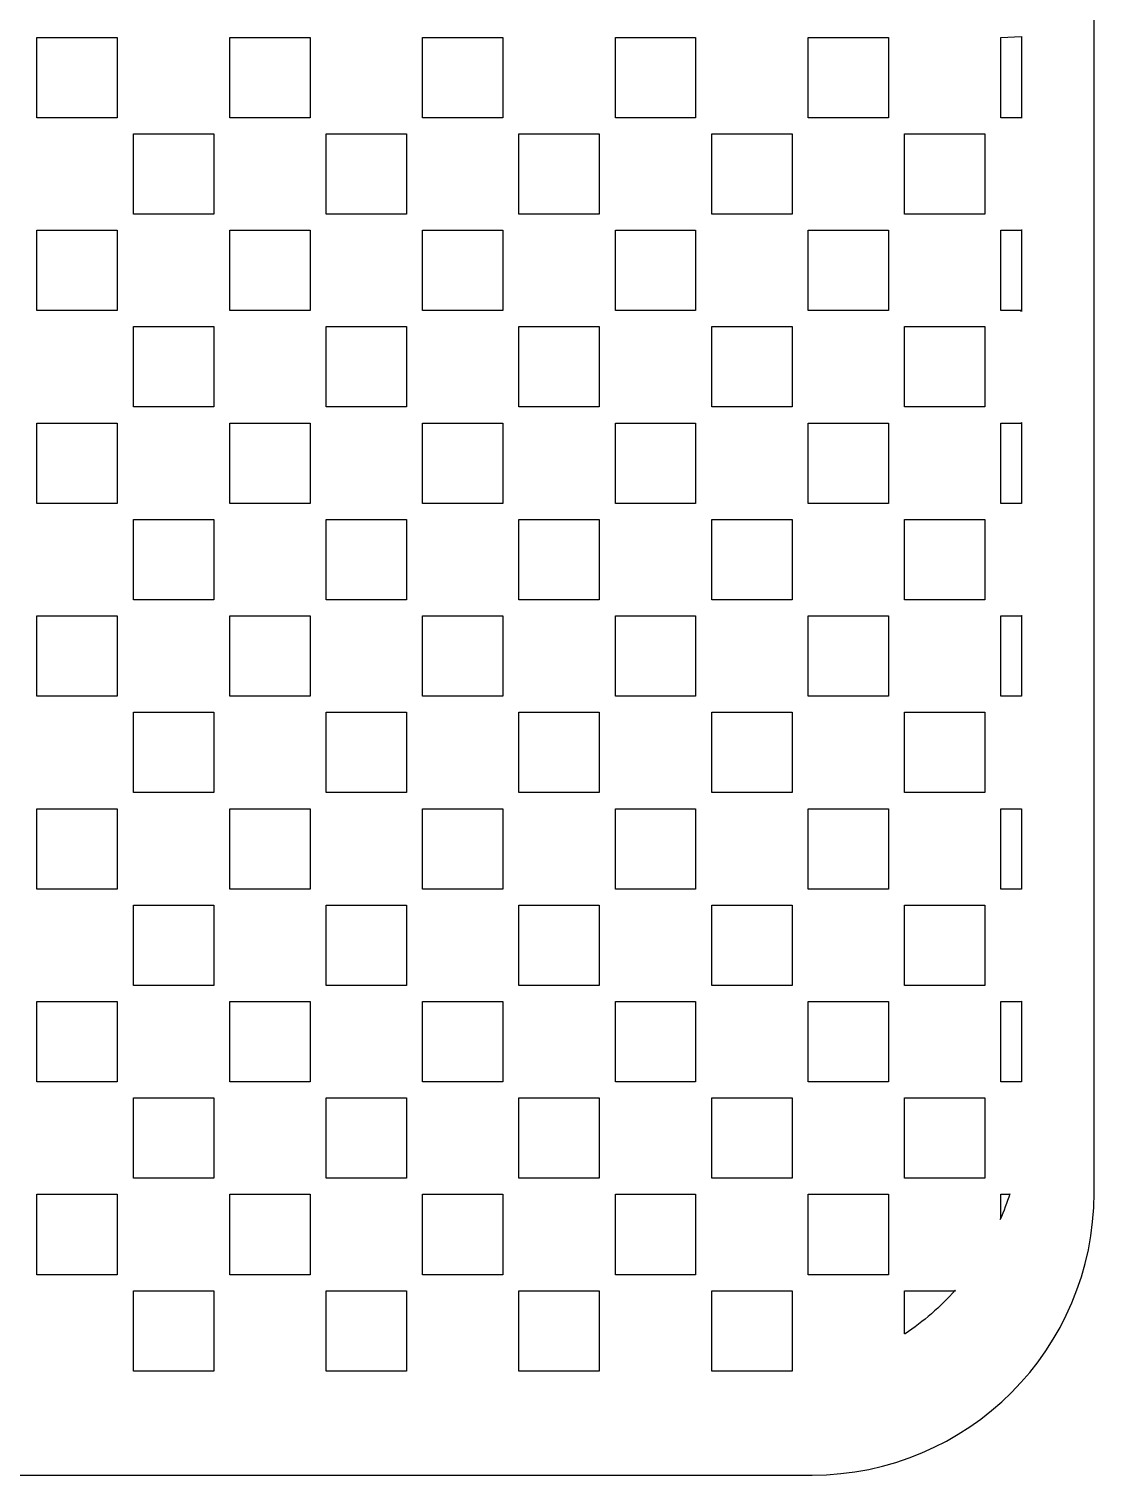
# Model space of a CAD drawing. Header units: centimetres. Extents: x -5.8 to 6.7, y -7.9 to 8.8.
# Drawn here: x 0.4 to 6.72, y -7.92 to 0.65 of the extents above; entities that cross this region are included whole.
import ezdxf

# ---------------------------------------------------------------- set-up
doc = ezdxf.new("R2010")
doc.units = ezdxf.units.CM
doc.header["$MEASUREMENT"] = 0
doc.layers.add('Camada 1', color=7, linetype='Continuous')

msp = doc.modelspace()

# ---------------------------------------------------------------- linework, layer by layer
at = {"layer": 'Camada 1'}
for points, knots in [([(6.71936, -6.24634), (6.71936, -7.16979), (5.97069, -7.91848), (5.04722, -7.91848), (5.04722, -7.91848), (5.04722, -7.91848), (-4.14972, -7.91848), (-4.14972, -7.91848), (-4.14972, -7.91848), (-5.0732, -7.91848), (-5.82189, -7.16979), (-5.82189, -6.24634), (-5.82189, -6.24634), (-5.82189, -6.24634), (-5.82189, 7.13105), (-5.82189, 7.13105), (-5.82189, 7.13105), (-5.82189, 8.05455), (-5.07322, 8.80322), (-4.14972, 8.80322), (-4.14972, 8.80322), (-4.14972, 8.80322), (5.04722, 8.80322), (5.04722, 8.80322), (5.04722, 8.80322), (5.9707, 8.80322), (6.71936, 8.05458), (6.71936, 7.13105), (6.71936, 7.13105), (6.71936, 7.13105), (6.71936, -6.24634), (6.71936, -6.24634)], [0, 0, 0, 0, 0.1111111, 0.1111111, 0.1111111, 0.1111111, 0.2222222, 0.2222222, 0.2222222, 0.2222222, 0.3333333, 0.3333333, 0.3333333, 0.3333333, 0.4444444, 0.4444444, 0.4444444, 0.4444444, 0.5555556, 0.5555556, 0.5555556, 0.5555556, 0.6666667, 0.6666667, 0.6666667, 0.6666667, 0.7777778, 0.7777778, 0.7777778, 0.7777778, 1, 1, 1, 1]), ([(0.92826, 0.60375), (0.92826, 0.60375), (0.45201, 0.60375), (0.45201, 0.60375), (0.45201, 0.60375), (0.45201, 0.60375), (0.45201, 0.1275), (0.45201, 0.1275), (0.45201, 0.1275), (0.45201, 0.1275), (0.92826, 0.1275), (0.92826, 0.1275), (0.92826, 0.1275), (0.92826, 0.1275), (0.92826, 0.60375), (0.92826, 0.60375)], [0, 0, 0, 0, 0.2, 0.2, 0.2, 0.2, 0.4, 0.4, 0.4, 0.4, 0.6, 0.6, 0.6, 0.6, 1, 1, 1, 1]), ([(2.07126, 0.60375), (2.07126, 0.60375), (1.59501, 0.60375), (1.59501, 0.60375), (1.59501, 0.60375), (1.59501, 0.60375), (1.59501, 0.1275), (1.59501, 0.1275), (1.59501, 0.1275), (1.59501, 0.1275), (2.07126, 0.1275), (2.07126, 0.1275), (2.07126, 0.1275), (2.07126, 0.1275), (2.07126, 0.60375), (2.07126, 0.60375)], [0, 0, 0, 0, 0.2, 0.2, 0.2, 0.2, 0.4, 0.4, 0.4, 0.4, 0.6, 0.6, 0.6, 0.6, 1, 1, 1, 1]), ([(3.21426, 0.60375), (3.21426, 0.60375), (2.73801, 0.60375), (2.73801, 0.60375), (2.73801, 0.60375), (2.73801, 0.60375), (2.73801, 0.1275), (2.73801, 0.1275), (2.73801, 0.1275), (2.73801, 0.1275), (3.21426, 0.1275), (3.21426, 0.1275), (3.21426, 0.1275), (3.21426, 0.1275), (3.21426, 0.60375), (3.21426, 0.60375)], [0, 0, 0, 0, 0.2, 0.2, 0.2, 0.2, 0.4, 0.4, 0.4, 0.4, 0.6, 0.6, 0.6, 0.6, 1, 1, 1, 1]), ([(4.35729, 0.60375), (4.35729, 0.60375), (3.88104, 0.60375), (3.88104, 0.60375), (3.88104, 0.60375), (3.88104, 0.60375), (3.88104, 0.1275), (3.88104, 0.1275), (3.88104, 0.1275), (3.88104, 0.1275), (4.35729, 0.1275), (4.35729, 0.1275), (4.35729, 0.1275), (4.35729, 0.1275), (4.35729, 0.60375), (4.35729, 0.60375)], [0, 0, 0, 0, 0.2, 0.2, 0.2, 0.2, 0.4, 0.4, 0.4, 0.4, 0.6, 0.6, 0.6, 0.6, 1, 1, 1, 1]), ([(5.50029, 0.60375), (5.50029, 0.60375), (5.02404, 0.60375), (5.02404, 0.60375), (5.02404, 0.60375), (5.02404, 0.60375), (5.02404, 0.1275), (5.02404, 0.1275), (5.02404, 0.1275), (5.02404, 0.1275), (5.50029, 0.1275), (5.50029, 0.1275), (5.50029, 0.1275), (5.50029, 0.1275), (5.50029, 0.60375), (5.50029, 0.60375)], [0, 0, 0, 0, 0.2, 0.2, 0.2, 0.2, 0.4, 0.4, 0.4, 0.4, 0.6, 0.6, 0.6, 0.6, 1, 1, 1, 1]), ([(6.28941, 0.12502), (6.28941, 0.12502), (6.28941, 0.6091), (6.28941, 0.6091), (6.28941, 0.6091), (6.28941, 0.6091), (6.28941, 0.6091), (6.28941, 0.6091), (6.28941, 0.6091), (6.28941, 0.6091), (6.16704, 0.60376), (6.16704, 0.60376), (6.16704, 0.60376), (6.16704, 0.60376), (6.16704, 0.12751), (6.16704, 0.12751), (6.16704, 0.12751), (6.16704, 0.12751), (6.28941, 0.1275), (6.28941, 0.1275), (6.28941, 0.1275), (6.28941, 0.1275), (6.28941, 0.12502), (6.28941, 0.12502)], [0, 0, 0, 0, 0.1428571, 0.1428571, 0.1428571, 0.1428571, 0.2857143, 0.2857143, 0.2857143, 0.2857143, 0.4285714, 0.4285714, 0.4285714, 0.4285714, 0.5714286, 0.5714286, 0.5714286, 0.5714286, 0.7142857, 0.7142857, 0.7142857, 0.7142857, 1, 1, 1, 1]), ([(1.49976, 0.03225), (1.49976, 0.03225), (1.02351, 0.03225), (1.02351, 0.03225), (1.02351, 0.03225), (1.02351, 0.03225), (1.02351, -0.444), (1.02351, -0.444), (1.02351, -0.444), (1.02351, -0.444), (1.49976, -0.444), (1.49976, -0.444), (1.49976, -0.444), (1.49976, -0.444), (1.49976, 0.03225), (1.49976, 0.03225)], [0, 0, 0, 0, 0.2, 0.2, 0.2, 0.2, 0.4, 0.4, 0.4, 0.4, 0.6, 0.6, 0.6, 0.6, 1, 1, 1, 1]), ([(2.64276, 0.03225), (2.64276, 0.03225), (2.16651, 0.03225), (2.16651, 0.03225), (2.16651, 0.03225), (2.16651, 0.03225), (2.16651, -0.444), (2.16651, -0.444), (2.16651, -0.444), (2.16651, -0.444), (2.64276, -0.444), (2.64276, -0.444), (2.64276, -0.444), (2.64276, -0.444), (2.64276, 0.03225), (2.64276, 0.03225)], [0, 0, 0, 0, 0.2, 0.2, 0.2, 0.2, 0.4, 0.4, 0.4, 0.4, 0.6, 0.6, 0.6, 0.6, 1, 1, 1, 1]), ([(3.78576, 0.03225), (3.78576, 0.03225), (3.30951, 0.03225), (3.30951, 0.03225), (3.30951, 0.03225), (3.30951, 0.03225), (3.30951, -0.444), (3.30951, -0.444), (3.30951, -0.444), (3.30951, -0.444), (3.78576, -0.444), (3.78576, -0.444), (3.78576, -0.444), (3.78576, -0.444), (3.78576, 0.03225), (3.78576, 0.03225)], [0, 0, 0, 0, 0.2, 0.2, 0.2, 0.2, 0.4, 0.4, 0.4, 0.4, 0.6, 0.6, 0.6, 0.6, 1, 1, 1, 1]), ([(4.92876, 0.03225), (4.92876, 0.03225), (4.45251, 0.03225), (4.45251, 0.03225), (4.45251, 0.03225), (4.45251, 0.03225), (4.45251, -0.444), (4.45251, -0.444), (4.45251, -0.444), (4.45251, -0.444), (4.92876, -0.444), (4.92876, -0.444), (4.92876, -0.444), (4.92876, -0.444), (4.92876, 0.03225), (4.92876, 0.03225)], [0, 0, 0, 0, 0.2, 0.2, 0.2, 0.2, 0.4, 0.4, 0.4, 0.4, 0.6, 0.6, 0.6, 0.6, 1, 1, 1, 1]), ([(6.07176, 0.03225), (6.07176, 0.03225), (5.59551, 0.03225), (5.59551, 0.03225), (5.59551, 0.03225), (5.59551, 0.03225), (5.59551, -0.444), (5.59551, -0.444), (5.59551, -0.444), (5.59551, -0.444), (6.07176, -0.444), (6.07176, -0.444), (6.07176, -0.444), (6.07176, -0.444), (6.07176, 0.03225), (6.07176, 0.03225)], [0, 0, 0, 0, 0.2, 0.2, 0.2, 0.2, 0.4, 0.4, 0.4, 0.4, 0.6, 0.6, 0.6, 0.6, 1, 1, 1, 1]), ([(0.92826, -0.53925), (0.92826, -0.53925), (0.45201, -0.53925), (0.45201, -0.53925), (0.45201, -0.53925), (0.45201, -0.53925), (0.45201, -1.0155), (0.45201, -1.0155), (0.45201, -1.0155), (0.45201, -1.0155), (0.92826, -1.0155), (0.92826, -1.0155), (0.92826, -1.0155), (0.92826, -1.0155), (0.92826, -0.53925), (0.92826, -0.53925)], [0, 0, 0, 0, 0.2, 0.2, 0.2, 0.2, 0.4, 0.4, 0.4, 0.4, 0.6, 0.6, 0.6, 0.6, 1, 1, 1, 1]), ([(2.07126, -0.53925), (2.07126, -0.53925), (1.59501, -0.53925), (1.59501, -0.53925), (1.59501, -0.53925), (1.59501, -0.53925), (1.59501, -1.0155), (1.59501, -1.0155), (1.59501, -1.0155), (1.59501, -1.0155), (2.07126, -1.0155), (2.07126, -1.0155), (2.07126, -1.0155), (2.07126, -1.0155), (2.07126, -0.53925), (2.07126, -0.53925)], [0, 0, 0, 0, 0.2, 0.2, 0.2, 0.2, 0.4, 0.4, 0.4, 0.4, 0.6, 0.6, 0.6, 0.6, 1, 1, 1, 1]), ([(3.21426, -0.53925), (3.21426, -0.53925), (2.73801, -0.53925), (2.73801, -0.53925), (2.73801, -0.53925), (2.73801, -0.53925), (2.73801, -1.0155), (2.73801, -1.0155), (2.73801, -1.0155), (2.73801, -1.0155), (3.21426, -1.0155), (3.21426, -1.0155), (3.21426, -1.0155), (3.21426, -1.0155), (3.21426, -0.53925), (3.21426, -0.53925)], [0, 0, 0, 0, 0.2, 0.2, 0.2, 0.2, 0.4, 0.4, 0.4, 0.4, 0.6, 0.6, 0.6, 0.6, 1, 1, 1, 1]), ([(4.35729, -0.53925), (4.35729, -0.53925), (3.88104, -0.53925), (3.88104, -0.53925), (3.88104, -0.53925), (3.88104, -0.53925), (3.88104, -1.0155), (3.88104, -1.0155), (3.88104, -1.0155), (3.88104, -1.0155), (4.35729, -1.0155), (4.35729, -1.0155), (4.35729, -1.0155), (4.35729, -1.0155), (4.35729, -0.53925), (4.35729, -0.53925)], [0, 0, 0, 0, 0.2, 0.2, 0.2, 0.2, 0.4, 0.4, 0.4, 0.4, 0.6, 0.6, 0.6, 0.6, 1, 1, 1, 1]), ([(5.50029, -0.53925), (5.50029, -0.53925), (5.02404, -0.53925), (5.02404, -0.53925), (5.02404, -0.53925), (5.02404, -0.53925), (5.02404, -1.0155), (5.02404, -1.0155), (5.02404, -1.0155), (5.02404, -1.0155), (5.50029, -1.0155), (5.50029, -1.0155), (5.50029, -1.0155), (5.50029, -1.0155), (5.50029, -0.53925), (5.50029, -0.53925)], [0, 0, 0, 0, 0.2, 0.2, 0.2, 0.2, 0.4, 0.4, 0.4, 0.4, 0.6, 0.6, 0.6, 0.6, 1, 1, 1, 1]), ([(6.28941, -1.02164), (6.28941, -1.02164), (6.28941, -0.53925), (6.28941, -0.53925), (6.28941, -0.53925), (6.28941, -0.53925), (6.29293, -0.53925), (6.29293, -0.53925), (6.29293, -0.53925), (6.29293, -0.53925), (6.16704, -0.53925), (6.16704, -0.53925), (6.16704, -0.53925), (6.16704, -0.53925), (6.16704, -1.0155), (6.16704, -1.0155), (6.16704, -1.0155), (6.16704, -1.0155), (6.28589, -1.0155), (6.28589, -1.0155), (6.28589, -1.0155), (6.28589, -1.0155), (6.28941, -1.02164), (6.28941, -1.02164)], [0, 0, 0, 0, 0.1428571, 0.1428571, 0.1428571, 0.1428571, 0.2857143, 0.2857143, 0.2857143, 0.2857143, 0.4285714, 0.4285714, 0.4285714, 0.4285714, 0.5714286, 0.5714286, 0.5714286, 0.5714286, 0.7142857, 0.7142857, 0.7142857, 0.7142857, 1, 1, 1, 1]), ([(1.49976, -1.11075), (1.49976, -1.11075), (1.02351, -1.11075), (1.02351, -1.11075), (1.02351, -1.11075), (1.02351, -1.11075), (1.02351, -1.587), (1.02351, -1.587), (1.02351, -1.587), (1.02351, -1.587), (1.49976, -1.587), (1.49976, -1.587), (1.49976, -1.587), (1.49976, -1.587), (1.49976, -1.11075), (1.49976, -1.11075)], [0, 0, 0, 0, 0.2, 0.2, 0.2, 0.2, 0.4, 0.4, 0.4, 0.4, 0.6, 0.6, 0.6, 0.6, 1, 1, 1, 1]), ([(2.64276, -1.11075), (2.64276, -1.11075), (2.16651, -1.11075), (2.16651, -1.11075), (2.16651, -1.11075), (2.16651, -1.11075), (2.16651, -1.587), (2.16651, -1.587), (2.16651, -1.587), (2.16651, -1.587), (2.64276, -1.587), (2.64276, -1.587), (2.64276, -1.587), (2.64276, -1.587), (2.64276, -1.11075), (2.64276, -1.11075)], [0, 0, 0, 0, 0.2, 0.2, 0.2, 0.2, 0.4, 0.4, 0.4, 0.4, 0.6, 0.6, 0.6, 0.6, 1, 1, 1, 1]), ([(3.78576, -1.11075), (3.78576, -1.11075), (3.30951, -1.11075), (3.30951, -1.11075), (3.30951, -1.11075), (3.30951, -1.11075), (3.30951, -1.587), (3.30951, -1.587), (3.30951, -1.587), (3.30951, -1.587), (3.78576, -1.587), (3.78576, -1.587), (3.78576, -1.587), (3.78576, -1.587), (3.78576, -1.11075), (3.78576, -1.11075)], [0, 0, 0, 0, 0.2, 0.2, 0.2, 0.2, 0.4, 0.4, 0.4, 0.4, 0.6, 0.6, 0.6, 0.6, 1, 1, 1, 1]), ([(4.92876, -1.11075), (4.92876, -1.11075), (4.45251, -1.11075), (4.45251, -1.11075), (4.45251, -1.11075), (4.45251, -1.11075), (4.45251, -1.587), (4.45251, -1.587), (4.45251, -1.587), (4.45251, -1.587), (4.92876, -1.587), (4.92876, -1.587), (4.92876, -1.587), (4.92876, -1.587), (4.92876, -1.11075), (4.92876, -1.11075)], [0, 0, 0, 0, 0.2, 0.2, 0.2, 0.2, 0.4, 0.4, 0.4, 0.4, 0.6, 0.6, 0.6, 0.6, 1, 1, 1, 1]), ([(6.07176, -1.11075), (6.07176, -1.11075), (5.59551, -1.11075), (5.59551, -1.11075), (5.59551, -1.11075), (5.59551, -1.11075), (5.59551, -1.587), (5.59551, -1.587), (5.59551, -1.587), (5.59551, -1.587), (6.07176, -1.587), (6.07176, -1.587), (6.07176, -1.587), (6.07176, -1.587), (6.07176, -1.11075), (6.07176, -1.11075)], [0, 0, 0, 0, 0.2, 0.2, 0.2, 0.2, 0.4, 0.4, 0.4, 0.4, 0.6, 0.6, 0.6, 0.6, 1, 1, 1, 1]), ([(0.92826, -1.68227), (0.92826, -1.68227), (0.45201, -1.68227), (0.45201, -1.68227), (0.45201, -1.68227), (0.45201, -1.68227), (0.45201, -2.15852), (0.45201, -2.15852), (0.45201, -2.15852), (0.45201, -2.15852), (0.92826, -2.15852), (0.92826, -2.15852), (0.92826, -2.15852), (0.92826, -2.15852), (0.92826, -1.68227), (0.92826, -1.68227)], [0, 0, 0, 0, 0.2, 0.2, 0.2, 0.2, 0.4, 0.4, 0.4, 0.4, 0.6, 0.6, 0.6, 0.6, 1, 1, 1, 1]), ([(2.07126, -1.68227), (2.07126, -1.68227), (1.59501, -1.68227), (1.59501, -1.68227), (1.59501, -1.68227), (1.59501, -1.68227), (1.59501, -2.15852), (1.59501, -2.15852), (1.59501, -2.15852), (1.59501, -2.15852), (2.07126, -2.15852), (2.07126, -2.15852), (2.07126, -2.15852), (2.07126, -2.15852), (2.07126, -1.68227), (2.07126, -1.68227)], [0, 0, 0, 0, 0.2, 0.2, 0.2, 0.2, 0.4, 0.4, 0.4, 0.4, 0.6, 0.6, 0.6, 0.6, 1, 1, 1, 1]), ([(3.21426, -1.68227), (3.21426, -1.68227), (2.73801, -1.68227), (2.73801, -1.68227), (2.73801, -1.68227), (2.73801, -1.68227), (2.73801, -2.15852), (2.73801, -2.15852), (2.73801, -2.15852), (2.73801, -2.15852), (3.21426, -2.15852), (3.21426, -2.15852), (3.21426, -2.15852), (3.21426, -2.15852), (3.21426, -1.68227), (3.21426, -1.68227)], [0, 0, 0, 0, 0.2, 0.2, 0.2, 0.2, 0.4, 0.4, 0.4, 0.4, 0.6, 0.6, 0.6, 0.6, 1, 1, 1, 1]), ([(4.35729, -1.68227), (4.35729, -1.68227), (3.88104, -1.68227), (3.88104, -1.68227), (3.88104, -1.68227), (3.88104, -1.68227), (3.88104, -2.15852), (3.88104, -2.15852), (3.88104, -2.15852), (3.88104, -2.15852), (4.35729, -2.15852), (4.35729, -2.15852), (4.35729, -2.15852), (4.35729, -2.15852), (4.35729, -1.68227), (4.35729, -1.68227)], [0, 0, 0, 0, 0.2, 0.2, 0.2, 0.2, 0.4, 0.4, 0.4, 0.4, 0.6, 0.6, 0.6, 0.6, 1, 1, 1, 1]), ([(5.50029, -1.68227), (5.50029, -1.68227), (5.02404, -1.68227), (5.02404, -1.68227), (5.02404, -1.68227), (5.02404, -1.68227), (5.02404, -2.15852), (5.02404, -2.15852), (5.02404, -2.15852), (5.02404, -2.15852), (5.50029, -2.15852), (5.50029, -2.15852), (5.50029, -2.15852), (5.50029, -2.15852), (5.50029, -1.68227), (5.50029, -1.68227)], [0, 0, 0, 0, 0.2, 0.2, 0.2, 0.2, 0.4, 0.4, 0.4, 0.4, 0.6, 0.6, 0.6, 0.6, 1, 1, 1, 1]), ([(6.28941, -2.15884), (6.28941, -2.15884), (6.28941, -1.67947), (6.28941, -1.67947), (6.28941, -1.67947), (6.28941, -1.67947), (6.28589, -1.68227), (6.28589, -1.68227), (6.28589, -1.68227), (6.28589, -1.68227), (6.16704, -1.68227), (6.16704, -1.68227), (6.16704, -1.68227), (6.16704, -1.68227), (6.16704, -2.15852), (6.16704, -2.15852), (6.16704, -2.15852), (6.16704, -2.15852), (6.28941, -2.15852), (6.28941, -2.15852), (6.28941, -2.15852), (6.28941, -2.15852), (6.28941, -2.15884), (6.28941, -2.15884)], [0, 0, 0, 0, 0.1428571, 0.1428571, 0.1428571, 0.1428571, 0.2857143, 0.2857143, 0.2857143, 0.2857143, 0.4285714, 0.4285714, 0.4285714, 0.4285714, 0.5714286, 0.5714286, 0.5714286, 0.5714286, 0.7142857, 0.7142857, 0.7142857, 0.7142857, 1, 1, 1, 1]), ([(1.49976, -2.25377), (1.49976, -2.25377), (1.02351, -2.25377), (1.02351, -2.25377), (1.02351, -2.25377), (1.02351, -2.25377), (1.02351, -2.73002), (1.02351, -2.73002), (1.02351, -2.73002), (1.02351, -2.73002), (1.49976, -2.73002), (1.49976, -2.73002), (1.49976, -2.73002), (1.49976, -2.73002), (1.49976, -2.25377), (1.49976, -2.25377)], [0, 0, 0, 0, 0.2, 0.2, 0.2, 0.2, 0.4, 0.4, 0.4, 0.4, 0.6, 0.6, 0.6, 0.6, 1, 1, 1, 1]), ([(2.64276, -2.25377), (2.64276, -2.25377), (2.16651, -2.25377), (2.16651, -2.25377), (2.16651, -2.25377), (2.16651, -2.25377), (2.16651, -2.73002), (2.16651, -2.73002), (2.16651, -2.73002), (2.16651, -2.73002), (2.64276, -2.73002), (2.64276, -2.73002), (2.64276, -2.73002), (2.64276, -2.73002), (2.64276, -2.25377), (2.64276, -2.25377)], [0, 0, 0, 0, 0.2, 0.2, 0.2, 0.2, 0.4, 0.4, 0.4, 0.4, 0.6, 0.6, 0.6, 0.6, 1, 1, 1, 1]), ([(3.78576, -2.25377), (3.78576, -2.25377), (3.30951, -2.25377), (3.30951, -2.25377), (3.30951, -2.25377), (3.30951, -2.25377), (3.30951, -2.73002), (3.30951, -2.73002), (3.30951, -2.73002), (3.30951, -2.73002), (3.78576, -2.73002), (3.78576, -2.73002), (3.78576, -2.73002), (3.78576, -2.73002), (3.78576, -2.25377), (3.78576, -2.25377)], [0, 0, 0, 0, 0.2, 0.2, 0.2, 0.2, 0.4, 0.4, 0.4, 0.4, 0.6, 0.6, 0.6, 0.6, 1, 1, 1, 1]), ([(4.92876, -2.25377), (4.92876, -2.25377), (4.45251, -2.25377), (4.45251, -2.25377), (4.45251, -2.25377), (4.45251, -2.25377), (4.45251, -2.73002), (4.45251, -2.73002), (4.45251, -2.73002), (4.45251, -2.73002), (4.92876, -2.73002), (4.92876, -2.73002), (4.92876, -2.73002), (4.92876, -2.73002), (4.92876, -2.25377), (4.92876, -2.25377)], [0, 0, 0, 0, 0.2, 0.2, 0.2, 0.2, 0.4, 0.4, 0.4, 0.4, 0.6, 0.6, 0.6, 0.6, 1, 1, 1, 1]), ([(6.07176, -2.25377), (6.07176, -2.25377), (5.59551, -2.25377), (5.59551, -2.25377), (5.59551, -2.25377), (5.59551, -2.25377), (5.59551, -2.73002), (5.59551, -2.73002), (5.59551, -2.73002), (5.59551, -2.73002), (6.07176, -2.73002), (6.07176, -2.73002), (6.07176, -2.73002), (6.07176, -2.73002), (6.07176, -2.25377), (6.07176, -2.25377)], [0, 0, 0, 0, 0.2, 0.2, 0.2, 0.2, 0.4, 0.4, 0.4, 0.4, 0.6, 0.6, 0.6, 0.6, 1, 1, 1, 1]), ([(0.92826, -2.82525), (0.92826, -2.82525), (0.45201, -2.82525), (0.45201, -2.82525), (0.45201, -2.82525), (0.45201, -2.82525), (0.45201, -3.3015), (0.45201, -3.3015), (0.45201, -3.3015), (0.45201, -3.3015), (0.92826, -3.3015), (0.92826, -3.3015), (0.92826, -3.3015), (0.92826, -3.3015), (0.92826, -2.82525), (0.92826, -2.82525)], [0, 0, 0, 0, 0.2, 0.2, 0.2, 0.2, 0.4, 0.4, 0.4, 0.4, 0.6, 0.6, 0.6, 0.6, 1, 1, 1, 1]), ([(2.07126, -2.82525), (2.07126, -2.82525), (1.59501, -2.82525), (1.59501, -2.82525), (1.59501, -2.82525), (1.59501, -2.82525), (1.59501, -3.3015), (1.59501, -3.3015), (1.59501, -3.3015), (1.59501, -3.3015), (2.07126, -3.3015), (2.07126, -3.3015), (2.07126, -3.3015), (2.07126, -3.3015), (2.07126, -2.82525), (2.07126, -2.82525)], [0, 0, 0, 0, 0.2, 0.2, 0.2, 0.2, 0.4, 0.4, 0.4, 0.4, 0.6, 0.6, 0.6, 0.6, 1, 1, 1, 1]), ([(3.21426, -2.82525), (3.21426, -2.82525), (2.73801, -2.82525), (2.73801, -2.82525), (2.73801, -2.82525), (2.73801, -2.82525), (2.73801, -3.3015), (2.73801, -3.3015), (2.73801, -3.3015), (2.73801, -3.3015), (3.21426, -3.3015), (3.21426, -3.3015), (3.21426, -3.3015), (3.21426, -3.3015), (3.21426, -2.82525), (3.21426, -2.82525)], [0, 0, 0, 0, 0.2, 0.2, 0.2, 0.2, 0.4, 0.4, 0.4, 0.4, 0.6, 0.6, 0.6, 0.6, 1, 1, 1, 1]), ([(4.35729, -2.82525), (4.35729, -2.82525), (3.88104, -2.82525), (3.88104, -2.82525), (3.88104, -2.82525), (3.88104, -2.82525), (3.88104, -3.3015), (3.88104, -3.3015), (3.88104, -3.3015), (3.88104, -3.3015), (4.35729, -3.3015), (4.35729, -3.3015), (4.35729, -3.3015), (4.35729, -3.3015), (4.35729, -2.82525), (4.35729, -2.82525)], [0, 0, 0, 0, 0.2, 0.2, 0.2, 0.2, 0.4, 0.4, 0.4, 0.4, 0.6, 0.6, 0.6, 0.6, 1, 1, 1, 1]), ([(5.50029, -2.82525), (5.50029, -2.82525), (5.02404, -2.82525), (5.02404, -2.82525), (5.02404, -2.82525), (5.02404, -2.82525), (5.02404, -3.3015), (5.02404, -3.3015), (5.02404, -3.3015), (5.02404, -3.3015), (5.50029, -3.3015), (5.50029, -3.3015), (5.50029, -3.3015), (5.50029, -3.3015), (5.50029, -2.82525), (5.50029, -2.82525)], [0, 0, 0, 0, 0.2, 0.2, 0.2, 0.2, 0.4, 0.4, 0.4, 0.4, 0.6, 0.6, 0.6, 0.6, 1, 1, 1, 1]), ([(6.28941, -3.3015), (6.28941, -3.3015), (6.28941, -2.82525), (6.28941, -2.82525), (6.28941, -2.82525), (6.28941, -2.82525), (6.29293, -2.82525), (6.29293, -2.82525), (6.29293, -2.82525), (6.29293, -2.82525), (6.16704, -2.82525), (6.16704, -2.82525), (6.16704, -2.82525), (6.16704, -2.82525), (6.16704, -3.3015), (6.16704, -3.3015), (6.16704, -3.3015), (6.16704, -3.3015), (6.28822, -3.3015), (6.28822, -3.3015), (6.28822, -3.3015), (6.28822, -3.3015), (6.28941, -3.3015), (6.28941, -3.3015)], [0, 0, 0, 0, 0.1428571, 0.1428571, 0.1428571, 0.1428571, 0.2857143, 0.2857143, 0.2857143, 0.2857143, 0.4285714, 0.4285714, 0.4285714, 0.4285714, 0.5714286, 0.5714286, 0.5714286, 0.5714286, 0.7142857, 0.7142857, 0.7142857, 0.7142857, 1, 1, 1, 1]), ([(1.49976, -3.39677), (1.49976, -3.39677), (1.02351, -3.39677), (1.02351, -3.39677), (1.02351, -3.39677), (1.02351, -3.39677), (1.02351, -3.87302), (1.02351, -3.87302), (1.02351, -3.87302), (1.02351, -3.87302), (1.49976, -3.87302), (1.49976, -3.87302), (1.49976, -3.87302), (1.49976, -3.87302), (1.49976, -3.39677), (1.49976, -3.39677)], [0, 0, 0, 0, 0.2, 0.2, 0.2, 0.2, 0.4, 0.4, 0.4, 0.4, 0.6, 0.6, 0.6, 0.6, 1, 1, 1, 1]), ([(2.64276, -3.39677), (2.64276, -3.39677), (2.16651, -3.39677), (2.16651, -3.39677), (2.16651, -3.39677), (2.16651, -3.39677), (2.16651, -3.87302), (2.16651, -3.87302), (2.16651, -3.87302), (2.16651, -3.87302), (2.64276, -3.87302), (2.64276, -3.87302), (2.64276, -3.87302), (2.64276, -3.87302), (2.64276, -3.39677), (2.64276, -3.39677)], [0, 0, 0, 0, 0.2, 0.2, 0.2, 0.2, 0.4, 0.4, 0.4, 0.4, 0.6, 0.6, 0.6, 0.6, 1, 1, 1, 1]), ([(3.78576, -3.39677), (3.78576, -3.39677), (3.30951, -3.39677), (3.30951, -3.39677), (3.30951, -3.39677), (3.30951, -3.39677), (3.30951, -3.87302), (3.30951, -3.87302), (3.30951, -3.87302), (3.30951, -3.87302), (3.78576, -3.87302), (3.78576, -3.87302), (3.78576, -3.87302), (3.78576, -3.87302), (3.78576, -3.39677), (3.78576, -3.39677)], [0, 0, 0, 0, 0.2, 0.2, 0.2, 0.2, 0.4, 0.4, 0.4, 0.4, 0.6, 0.6, 0.6, 0.6, 1, 1, 1, 1]), ([(4.92876, -3.39677), (4.92876, -3.39677), (4.45251, -3.39677), (4.45251, -3.39677), (4.45251, -3.39677), (4.45251, -3.39677), (4.45251, -3.87302), (4.45251, -3.87302), (4.45251, -3.87302), (4.45251, -3.87302), (4.92876, -3.87302), (4.92876, -3.87302), (4.92876, -3.87302), (4.92876, -3.87302), (4.92876, -3.39677), (4.92876, -3.39677)], [0, 0, 0, 0, 0.2, 0.2, 0.2, 0.2, 0.4, 0.4, 0.4, 0.4, 0.6, 0.6, 0.6, 0.6, 1, 1, 1, 1]), ([(6.07176, -3.39677), (6.07176, -3.39677), (5.59551, -3.39677), (5.59551, -3.39677), (5.59551, -3.39677), (5.59551, -3.39677), (5.59551, -3.87302), (5.59551, -3.87302), (5.59551, -3.87302), (5.59551, -3.87302), (6.07176, -3.87302), (6.07176, -3.87302), (6.07176, -3.87302), (6.07176, -3.87302), (6.07176, -3.39677), (6.07176, -3.39677)], [0, 0, 0, 0, 0.2, 0.2, 0.2, 0.2, 0.4, 0.4, 0.4, 0.4, 0.6, 0.6, 0.6, 0.6, 1, 1, 1, 1]), ([(0.92826, -3.96827), (0.92826, -3.96827), (0.45201, -3.96827), (0.45201, -3.96827), (0.45201, -3.96827), (0.45201, -3.96827), (0.45201, -4.44452), (0.45201, -4.44452), (0.45201, -4.44452), (0.45201, -4.44452), (0.92826, -4.44452), (0.92826, -4.44452), (0.92826, -4.44452), (0.92826, -4.44452), (0.92826, -3.96827), (0.92826, -3.96827)], [0, 0, 0, 0, 0.2, 0.2, 0.2, 0.2, 0.4, 0.4, 0.4, 0.4, 0.6, 0.6, 0.6, 0.6, 1, 1, 1, 1]), ([(2.07126, -3.96827), (2.07126, -3.96827), (1.59501, -3.96827), (1.59501, -3.96827), (1.59501, -3.96827), (1.59501, -3.96827), (1.59501, -4.44452), (1.59501, -4.44452), (1.59501, -4.44452), (1.59501, -4.44452), (2.07126, -4.44452), (2.07126, -4.44452), (2.07126, -4.44452), (2.07126, -4.44452), (2.07126, -3.96827), (2.07126, -3.96827)], [0, 0, 0, 0, 0.2, 0.2, 0.2, 0.2, 0.4, 0.4, 0.4, 0.4, 0.6, 0.6, 0.6, 0.6, 1, 1, 1, 1]), ([(3.21426, -3.96827), (3.21426, -3.96827), (2.73801, -3.96827), (2.73801, -3.96827), (2.73801, -3.96827), (2.73801, -3.96827), (2.73801, -4.44452), (2.73801, -4.44452), (2.73801, -4.44452), (2.73801, -4.44452), (3.21426, -4.44452), (3.21426, -4.44452), (3.21426, -4.44452), (3.21426, -4.44452), (3.21426, -3.96827), (3.21426, -3.96827)], [0, 0, 0, 0, 0.2, 0.2, 0.2, 0.2, 0.4, 0.4, 0.4, 0.4, 0.6, 0.6, 0.6, 0.6, 1, 1, 1, 1]), ([(4.35729, -3.96827), (4.35729, -3.96827), (3.88104, -3.96827), (3.88104, -3.96827), (3.88104, -3.96827), (3.88104, -3.96827), (3.88104, -4.44452), (3.88104, -4.44452), (3.88104, -4.44452), (3.88104, -4.44452), (4.35729, -4.44452), (4.35729, -4.44452), (4.35729, -4.44452), (4.35729, -4.44452), (4.35729, -3.96827), (4.35729, -3.96827)], [0, 0, 0, 0, 0.2, 0.2, 0.2, 0.2, 0.4, 0.4, 0.4, 0.4, 0.6, 0.6, 0.6, 0.6, 1, 1, 1, 1]), ([(5.50029, -3.96827), (5.50029, -3.96827), (5.02404, -3.96827), (5.02404, -3.96827), (5.02404, -3.96827), (5.02404, -3.96827), (5.02404, -4.44452), (5.02404, -4.44452), (5.02404, -4.44452), (5.02404, -4.44452), (5.50029, -4.44452), (5.50029, -4.44452), (5.50029, -4.44452), (5.50029, -4.44452), (5.50029, -3.96827), (5.50029, -3.96827)], [0, 0, 0, 0, 0.2, 0.2, 0.2, 0.2, 0.4, 0.4, 0.4, 0.4, 0.6, 0.6, 0.6, 0.6, 1, 1, 1, 1]), ([(6.28941, -4.44452), (6.28941, -4.44452), (6.28941, -3.96827), (6.28941, -3.96827), (6.28941, -3.96827), (6.28941, -3.96827), (6.28589, -3.96827), (6.28589, -3.96827), (6.28589, -3.96827), (6.28589, -3.96827), (6.16704, -3.96827), (6.16704, -3.96827), (6.16704, -3.96827), (6.16704, -3.96827), (6.16704, -4.44452), (6.16704, -4.44452), (6.16704, -4.44452), (6.16704, -4.44452), (6.28822, -4.44452), (6.28822, -4.44452), (6.28822, -4.44452), (6.28822, -4.44452), (6.28941, -4.44452), (6.28941, -4.44452)], [0, 0, 0, 0, 0.1428571, 0.1428571, 0.1428571, 0.1428571, 0.2857143, 0.2857143, 0.2857143, 0.2857143, 0.4285714, 0.4285714, 0.4285714, 0.4285714, 0.5714286, 0.5714286, 0.5714286, 0.5714286, 0.7142857, 0.7142857, 0.7142857, 0.7142857, 1, 1, 1, 1]), ([(1.49976, -4.53977), (1.49976, -4.53977), (1.02351, -4.53977), (1.02351, -4.53977), (1.02351, -4.53977), (1.02351, -4.53977), (1.02351, -5.01602), (1.02351, -5.01602), (1.02351, -5.01602), (1.02351, -5.01602), (1.49976, -5.01602), (1.49976, -5.01602), (1.49976, -5.01602), (1.49976, -5.01602), (1.49976, -4.53977), (1.49976, -4.53977)], [0, 0, 0, 0, 0.2, 0.2, 0.2, 0.2, 0.4, 0.4, 0.4, 0.4, 0.6, 0.6, 0.6, 0.6, 1, 1, 1, 1]), ([(2.64276, -4.53977), (2.64276, -4.53977), (2.16651, -4.53977), (2.16651, -4.53977), (2.16651, -4.53977), (2.16651, -4.53977), (2.16651, -5.01602), (2.16651, -5.01602), (2.16651, -5.01602), (2.16651, -5.01602), (2.64276, -5.01602), (2.64276, -5.01602), (2.64276, -5.01602), (2.64276, -5.01602), (2.64276, -4.53977), (2.64276, -4.53977)], [0, 0, 0, 0, 0.2, 0.2, 0.2, 0.2, 0.4, 0.4, 0.4, 0.4, 0.6, 0.6, 0.6, 0.6, 1, 1, 1, 1]), ([(3.78576, -4.53977), (3.78576, -4.53977), (3.30951, -4.53977), (3.30951, -4.53977), (3.30951, -4.53977), (3.30951, -4.53977), (3.30951, -5.01602), (3.30951, -5.01602), (3.30951, -5.01602), (3.30951, -5.01602), (3.78576, -5.01602), (3.78576, -5.01602), (3.78576, -5.01602), (3.78576, -5.01602), (3.78576, -4.53977), (3.78576, -4.53977)], [0, 0, 0, 0, 0.2, 0.2, 0.2, 0.2, 0.4, 0.4, 0.4, 0.4, 0.6, 0.6, 0.6, 0.6, 1, 1, 1, 1]), ([(4.92876, -4.53977), (4.92876, -4.53977), (4.45251, -4.53977), (4.45251, -4.53977), (4.45251, -4.53977), (4.45251, -4.53977), (4.45251, -5.01602), (4.45251, -5.01602), (4.45251, -5.01602), (4.45251, -5.01602), (4.92876, -5.01602), (4.92876, -5.01602), (4.92876, -5.01602), (4.92876, -5.01602), (4.92876, -4.53977), (4.92876, -4.53977)], [0, 0, 0, 0, 0.2, 0.2, 0.2, 0.2, 0.4, 0.4, 0.4, 0.4, 0.6, 0.6, 0.6, 0.6, 1, 1, 1, 1]), ([(6.07176, -4.53977), (6.07176, -4.53977), (5.59551, -4.53977), (5.59551, -4.53977), (5.59551, -4.53977), (5.59551, -4.53977), (5.59551, -5.01602), (5.59551, -5.01602), (5.59551, -5.01602), (5.59551, -5.01602), (6.07176, -5.01602), (6.07176, -5.01602), (6.07176, -5.01602), (6.07176, -5.01602), (6.07176, -4.53977), (6.07176, -4.53977)], [0, 0, 0, 0, 0.2, 0.2, 0.2, 0.2, 0.4, 0.4, 0.4, 0.4, 0.6, 0.6, 0.6, 0.6, 1, 1, 1, 1]), ([(0.92826, -5.11127), (0.92826, -5.11127), (0.45201, -5.11127), (0.45201, -5.11127), (0.45201, -5.11127), (0.45201, -5.11127), (0.45201, -5.58752), (0.45201, -5.58752), (0.45201, -5.58752), (0.45201, -5.58752), (0.92826, -5.58752), (0.92826, -5.58752), (0.92826, -5.58752), (0.92826, -5.58752), (0.92826, -5.11127), (0.92826, -5.11127)], [0, 0, 0, 0, 0.2, 0.2, 0.2, 0.2, 0.4, 0.4, 0.4, 0.4, 0.6, 0.6, 0.6, 0.6, 1, 1, 1, 1]), ([(2.07126, -5.11127), (2.07126, -5.11127), (1.59501, -5.11127), (1.59501, -5.11127), (1.59501, -5.11127), (1.59501, -5.11127), (1.59501, -5.58752), (1.59501, -5.58752), (1.59501, -5.58752), (1.59501, -5.58752), (2.07126, -5.58752), (2.07126, -5.58752), (2.07126, -5.58752), (2.07126, -5.58752), (2.07126, -5.11127), (2.07126, -5.11127)], [0, 0, 0, 0, 0.2, 0.2, 0.2, 0.2, 0.4, 0.4, 0.4, 0.4, 0.6, 0.6, 0.6, 0.6, 1, 1, 1, 1]), ([(3.21426, -5.11127), (3.21426, -5.11127), (2.73801, -5.11127), (2.73801, -5.11127), (2.73801, -5.11127), (2.73801, -5.11127), (2.73801, -5.58752), (2.73801, -5.58752), (2.73801, -5.58752), (2.73801, -5.58752), (3.21426, -5.58752), (3.21426, -5.58752), (3.21426, -5.58752), (3.21426, -5.58752), (3.21426, -5.11127), (3.21426, -5.11127)], [0, 0, 0, 0, 0.2, 0.2, 0.2, 0.2, 0.4, 0.4, 0.4, 0.4, 0.6, 0.6, 0.6, 0.6, 1, 1, 1, 1]), ([(4.35729, -5.11127), (4.35729, -5.11127), (3.88104, -5.11127), (3.88104, -5.11127), (3.88104, -5.11127), (3.88104, -5.11127), (3.88104, -5.58752), (3.88104, -5.58752), (3.88104, -5.58752), (3.88104, -5.58752), (4.35729, -5.58752), (4.35729, -5.58752), (4.35729, -5.58752), (4.35729, -5.58752), (4.35729, -5.11127), (4.35729, -5.11127)], [0, 0, 0, 0, 0.2, 0.2, 0.2, 0.2, 0.4, 0.4, 0.4, 0.4, 0.6, 0.6, 0.6, 0.6, 1, 1, 1, 1]), ([(5.50029, -5.11127), (5.50029, -5.11127), (5.02404, -5.11127), (5.02404, -5.11127), (5.02404, -5.11127), (5.02404, -5.11127), (5.02404, -5.58752), (5.02404, -5.58752), (5.02404, -5.58752), (5.02404, -5.58752), (5.50029, -5.58752), (5.50029, -5.58752), (5.50029, -5.58752), (5.50029, -5.58752), (5.50029, -5.11127), (5.50029, -5.11127)], [0, 0, 0, 0, 0.2, 0.2, 0.2, 0.2, 0.4, 0.4, 0.4, 0.4, 0.6, 0.6, 0.6, 0.6, 1, 1, 1, 1]), ([(6.28941, -5.58752), (6.28941, -5.58752), (6.28941, -5.11005), (6.28941, -5.11005), (6.28941, -5.11005), (6.28941, -5.11005), (6.28354, -5.11127), (6.28354, -5.11127), (6.28354, -5.11127), (6.28354, -5.11127), (6.16704, -5.11127), (6.16704, -5.11127), (6.16704, -5.11127), (6.16704, -5.11127), (6.16704, -5.58752), (6.16704, -5.58752), (6.16704, -5.58752), (6.16704, -5.58752), (6.28589, -5.58752), (6.28589, -5.58752), (6.28589, -5.58752), (6.28589, -5.58752), (6.28941, -5.58752), (6.28941, -5.58752)], [0, 0, 0, 0, 0.1428571, 0.1428571, 0.1428571, 0.1428571, 0.2857143, 0.2857143, 0.2857143, 0.2857143, 0.4285714, 0.4285714, 0.4285714, 0.4285714, 0.5714286, 0.5714286, 0.5714286, 0.5714286, 0.7142857, 0.7142857, 0.7142857, 0.7142857, 1, 1, 1, 1]), ([(1.49976, -5.68277), (1.49976, -5.68277), (1.02351, -5.68277), (1.02351, -5.68277), (1.02351, -5.68277), (1.02351, -5.68277), (1.02351, -6.15902), (1.02351, -6.15902), (1.02351, -6.15902), (1.02351, -6.15902), (1.49976, -6.15902), (1.49976, -6.15902), (1.49976, -6.15902), (1.49976, -6.15902), (1.49976, -5.68277), (1.49976, -5.68277)], [0, 0, 0, 0, 0.2, 0.2, 0.2, 0.2, 0.4, 0.4, 0.4, 0.4, 0.6, 0.6, 0.6, 0.6, 1, 1, 1, 1]), ([(2.64276, -5.68277), (2.64276, -5.68277), (2.16651, -5.68277), (2.16651, -5.68277), (2.16651, -5.68277), (2.16651, -5.68277), (2.16651, -6.15902), (2.16651, -6.15902), (2.16651, -6.15902), (2.16651, -6.15902), (2.64276, -6.15902), (2.64276, -6.15902), (2.64276, -6.15902), (2.64276, -6.15902), (2.64276, -5.68277), (2.64276, -5.68277)], [0, 0, 0, 0, 0.2, 0.2, 0.2, 0.2, 0.4, 0.4, 0.4, 0.4, 0.6, 0.6, 0.6, 0.6, 1, 1, 1, 1]), ([(3.78576, -5.68277), (3.78576, -5.68277), (3.30951, -5.68277), (3.30951, -5.68277), (3.30951, -5.68277), (3.30951, -5.68277), (3.30951, -6.15902), (3.30951, -6.15902), (3.30951, -6.15902), (3.30951, -6.15902), (3.78576, -6.15902), (3.78576, -6.15902), (3.78576, -6.15902), (3.78576, -6.15902), (3.78576, -5.68277), (3.78576, -5.68277)], [0, 0, 0, 0, 0.2, 0.2, 0.2, 0.2, 0.4, 0.4, 0.4, 0.4, 0.6, 0.6, 0.6, 0.6, 1, 1, 1, 1]), ([(4.92876, -5.68277), (4.92876, -5.68277), (4.45251, -5.68277), (4.45251, -5.68277), (4.45251, -5.68277), (4.45251, -5.68277), (4.45251, -6.15902), (4.45251, -6.15902), (4.45251, -6.15902), (4.45251, -6.15902), (4.92876, -6.15902), (4.92876, -6.15902), (4.92876, -6.15902), (4.92876, -6.15902), (4.92876, -5.68277), (4.92876, -5.68277)], [0, 0, 0, 0, 0.2, 0.2, 0.2, 0.2, 0.4, 0.4, 0.4, 0.4, 0.6, 0.6, 0.6, 0.6, 1, 1, 1, 1]), ([(6.07176, -5.68277), (6.07176, -5.68277), (5.59551, -5.68277), (5.59551, -5.68277), (5.59551, -5.68277), (5.59551, -5.68277), (5.59551, -6.15902), (5.59551, -6.15902), (5.59551, -6.15902), (5.59551, -6.15902), (6.07176, -6.15902), (6.07176, -6.15902), (6.07176, -6.15902), (6.07176, -6.15902), (6.07176, -5.68277), (6.07176, -5.68277)], [0, 0, 0, 0, 0.2, 0.2, 0.2, 0.2, 0.4, 0.4, 0.4, 0.4, 0.6, 0.6, 0.6, 0.6, 1, 1, 1, 1]), ([(0.92826, -6.25427), (0.92826, -6.25427), (0.45201, -6.25427), (0.45201, -6.25427), (0.45201, -6.25427), (0.45201, -6.25427), (0.45201, -6.73052), (0.45201, -6.73052), (0.45201, -6.73052), (0.45201, -6.73052), (0.92826, -6.73052), (0.92826, -6.73052), (0.92826, -6.73052), (0.92826, -6.73052), (0.92826, -6.25427), (0.92826, -6.25427)], [0, 0, 0, 0, 0.2, 0.2, 0.2, 0.2, 0.4, 0.4, 0.4, 0.4, 0.6, 0.6, 0.6, 0.6, 1, 1, 1, 1]), ([(2.07126, -6.25427), (2.07126, -6.25427), (1.59501, -6.25427), (1.59501, -6.25427), (1.59501, -6.25427), (1.59501, -6.25427), (1.59501, -6.73052), (1.59501, -6.73052), (1.59501, -6.73052), (1.59501, -6.73052), (2.07126, -6.73052), (2.07126, -6.73052), (2.07126, -6.73052), (2.07126, -6.73052), (2.07126, -6.25427), (2.07126, -6.25427)], [0, 0, 0, 0, 0.2, 0.2, 0.2, 0.2, 0.4, 0.4, 0.4, 0.4, 0.6, 0.6, 0.6, 0.6, 1, 1, 1, 1]), ([(3.21426, -6.25427), (3.21426, -6.25427), (2.73801, -6.25427), (2.73801, -6.25427), (2.73801, -6.25427), (2.73801, -6.25427), (2.73801, -6.73052), (2.73801, -6.73052), (2.73801, -6.73052), (2.73801, -6.73052), (3.21426, -6.73052), (3.21426, -6.73052), (3.21426, -6.73052), (3.21426, -6.73052), (3.21426, -6.25427), (3.21426, -6.25427)], [0, 0, 0, 0, 0.2, 0.2, 0.2, 0.2, 0.4, 0.4, 0.4, 0.4, 0.6, 0.6, 0.6, 0.6, 1, 1, 1, 1]), ([(4.35729, -6.25427), (4.35729, -6.25427), (3.88104, -6.25427), (3.88104, -6.25427), (3.88104, -6.25427), (3.88104, -6.25427), (3.88104, -6.73052), (3.88104, -6.73052), (3.88104, -6.73052), (3.88104, -6.73052), (4.35729, -6.73052), (4.35729, -6.73052), (4.35729, -6.73052), (4.35729, -6.73052), (4.35729, -6.25427), (4.35729, -6.25427)], [0, 0, 0, 0, 0.2, 0.2, 0.2, 0.2, 0.4, 0.4, 0.4, 0.4, 0.6, 0.6, 0.6, 0.6, 1, 1, 1, 1]), ([(5.50029, -6.25427), (5.50029, -6.25427), (5.02404, -6.25427), (5.02404, -6.25427), (5.02404, -6.25427), (5.02404, -6.25427), (5.02404, -6.73052), (5.02404, -6.73052), (5.02404, -6.73052), (5.02404, -6.73052), (5.50029, -6.73052), (5.50029, -6.73052), (5.50029, -6.73052), (5.50029, -6.73052), (5.50029, -6.25427), (5.50029, -6.25427)], [0, 0, 0, 0, 0.2, 0.2, 0.2, 0.2, 0.4, 0.4, 0.4, 0.4, 0.6, 0.6, 0.6, 0.6, 1, 1, 1, 1]), ([(6.16302, -6.40337), (6.18435, -6.35392), (6.20316, -6.30312), (6.21932, -6.25116), (6.21932, -6.25116), (6.21932, -6.25116), (6.21932, -6.25428), (6.21932, -6.25428), (6.21932, -6.25428), (6.21932, -6.25428), (6.16704, -6.25427), (6.16704, -6.25427), (6.16704, -6.25427), (6.16704, -6.25427), (6.16704, -6.39543), (6.16704, -6.39543), (6.16704, -6.39543), (6.16704, -6.39543), (6.16302, -6.40337), (6.16302, -6.40337)], [0, 0, 0, 0, 0.1666667, 0.1666667, 0.1666667, 0.1666667, 0.3333333, 0.3333333, 0.3333333, 0.3333333, 0.5, 0.5, 0.5, 0.5, 0.6666667, 0.6666667, 0.6666667, 0.6666667, 1, 1, 1, 1]), ([(1.49976, -6.82577), (1.49976, -6.82577), (1.02351, -6.82577), (1.02351, -6.82577), (1.02351, -6.82577), (1.02351, -6.82577), (1.02351, -7.30202), (1.02351, -7.30202), (1.02351, -7.30202), (1.02351, -7.30202), (1.49976, -7.30202), (1.49976, -7.30202), (1.49976, -7.30202), (1.49976, -7.30202), (1.49976, -6.82577), (1.49976, -6.82577)], [0, 0, 0, 0, 0.2, 0.2, 0.2, 0.2, 0.4, 0.4, 0.4, 0.4, 0.6, 0.6, 0.6, 0.6, 1, 1, 1, 1]), ([(2.64276, -6.82577), (2.64276, -6.82577), (2.16651, -6.82577), (2.16651, -6.82577), (2.16651, -6.82577), (2.16651, -6.82577), (2.16651, -7.30202), (2.16651, -7.30202), (2.16651, -7.30202), (2.16651, -7.30202), (2.64276, -7.30202), (2.64276, -7.30202), (2.64276, -7.30202), (2.64276, -7.30202), (2.64276, -6.82577), (2.64276, -6.82577)], [0, 0, 0, 0, 0.2, 0.2, 0.2, 0.2, 0.4, 0.4, 0.4, 0.4, 0.6, 0.6, 0.6, 0.6, 1, 1, 1, 1]), ([(3.78576, -6.82577), (3.78576, -6.82577), (3.30951, -6.82577), (3.30951, -6.82577), (3.30951, -6.82577), (3.30951, -6.82577), (3.30951, -7.30202), (3.30951, -7.30202), (3.30951, -7.30202), (3.30951, -7.30202), (3.78576, -7.30202), (3.78576, -7.30202), (3.78576, -7.30202), (3.78576, -7.30202), (3.78576, -6.82577), (3.78576, -6.82577)], [0, 0, 0, 0, 0.2, 0.2, 0.2, 0.2, 0.4, 0.4, 0.4, 0.4, 0.6, 0.6, 0.6, 0.6, 1, 1, 1, 1]), ([(4.92876, -6.82577), (4.92876, -6.82577), (4.45251, -6.82577), (4.45251, -6.82577), (4.45251, -6.82577), (4.45251, -6.82577), (4.45251, -7.30202), (4.45251, -7.30202), (4.45251, -7.30202), (4.45251, -7.30202), (4.92876, -7.30202), (4.92876, -7.30202), (4.92876, -7.30202), (4.92876, -7.30202), (4.92876, -6.82577), (4.92876, -6.82577)], [0, 0, 0, 0, 0.2, 0.2, 0.2, 0.2, 0.4, 0.4, 0.4, 0.4, 0.6, 0.6, 0.6, 0.6, 1, 1, 1, 1]), ([(5.59853, -7.08202), (5.70825, -7.00839), (5.80816, -6.92115), (5.89571, -6.82275), (5.89571, -6.82275), (5.89571, -6.82275), (5.89814, -6.82577), (5.89814, -6.82577), (5.89814, -6.82577), (5.89814, -6.82577), (5.59551, -6.82577), (5.59551, -6.82577), (5.59551, -6.82577), (5.59551, -6.82577), (5.59551, -7.08157), (5.59551, -7.08157), (5.59551, -7.08157), (5.59551, -7.08157), (5.59853, -7.08202), (5.59853, -7.08202)], [0, 0, 0, 0, 0.1666667, 0.1666667, 0.1666667, 0.1666667, 0.3333333, 0.3333333, 0.3333333, 0.3333333, 0.5, 0.5, 0.5, 0.5, 0.6666667, 0.6666667, 0.6666667, 0.6666667, 1, 1, 1, 1])]:
    msp.add_open_spline(points, degree=3, knots=knots, dxfattribs=at)

doc.saveas('drawing.dxf')
